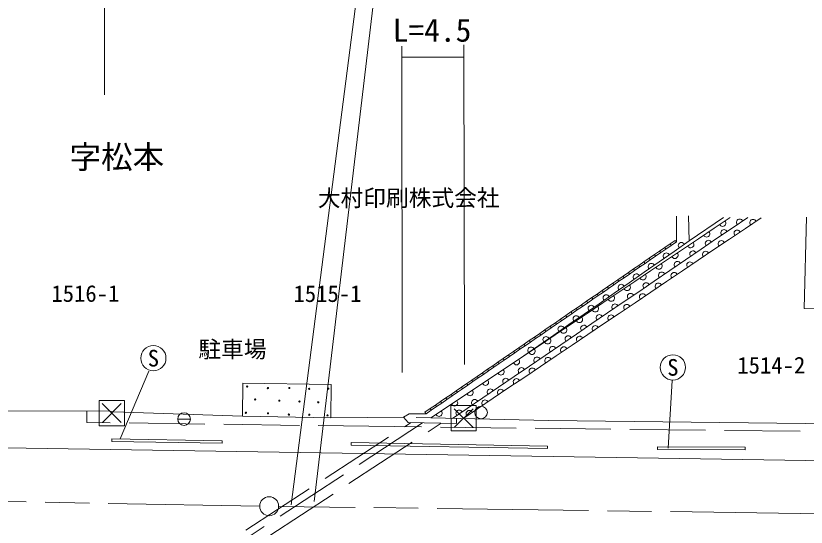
# Model space of a CAD drawing. Units: millimetres, scale not verified. Extents: x 40000 to 680000, y 20000 to 380000.
# Drawn here: x 149281 to 211913, y 277686 to 318219 of the extents above; entities that cross this region are included whole.
import ezdxf
from ezdxf.enums import TextEntityAlignment as Align

# ---------------------------------------------------------------- set-up
doc = ezdxf.new("R2010")
doc.units = ezdxf.units.MM
doc.header["$LTSCALE"] = 1000
doc.linetypes.add('CHAIN', pattern=[18.5, 12, -1.5, 3.5, -1.5])
doc.linetypes.add('DASHED', pattern=[7.5, 6, -1.5])
for name, color, linetype, lineweight in [('M-BGD', 7, 'Continuous', 13), ('M-BGD-EXST', 7, 'Continuous', 13), ('M-BMK', 2, 'CHAIN', 13), ('M-BMK-SRVR', 3, 'Continuous', 13), ('M-STR-HTXT', 7, 'Continuous', 13)]:
    doc.layers.add(name, color=color, linetype=linetype, lineweight=lineweight)
doc.layers.add('M-BMK-HTXT', color=7, linetype='Continuous')
doc.styles.add('ＭＳ ゴシック', font='')
doc.styles.get('ＭＳ ゴシック').set_extended_font_data('MS Gothic')

msp = doc.modelspace()

# ---------------------------------------------------------------- linework, layer by layer
at = {"layer": 'M-BGD', "linetype": 'DASHED'}
for p, q in [((201639, 302349), (201624, 300298)), ((202580, 302365), (202652, 300375)), ((161225, 273359), (180603, 285974)), ((181515, 285958), (161649, 272928)), ((163136, 272908), (182992, 285934))]:
    msp.add_line(p, q, dxfattribs=at)
at = {"layer": 'M-BGD'}
for p, q in [((202652, 300375), (205354, 302229)), ((205889, 302240), (204629, 301393)), ((206050, 301399), (207285, 302240)), ((207097, 301368), (208346, 302210)), ((204629, 301393), (203368, 300546)), ((204815, 300558), (206050, 301399)), ((205848, 300527), (207097, 301368)), ((200712, 299854), (201126, 300138)), ((200797, 299731), (201210, 300015)), ((201126, 300138), (201539, 300422)), ((201126, 300138), (201210, 300015)), ((201210, 300015), (201624, 300298)), ((201460, 299546), (202652, 300375)), ((201539, 300422), (201624, 300298)), ((203368, 300546), (202108, 299699)), ((203580, 299716), (204815, 300558)), ((204599, 299685), (205848, 300527)), ((199886, 299287), (200299, 299571)), ((199971, 299163), (200384, 299447)), ((200268, 298717), (201460, 299546)), ((200299, 299571), (200712, 299854)), ((200299, 299571), (200384, 299447)), ((200384, 299447), (200797, 299731)), ((200712, 299854), (200797, 299731)), ((202108, 299699), (200848, 298852)), ((202345, 298875), (203580, 299716)), ((203350, 298844), (204599, 299685)), ((199060, 298719), (199473, 299003)), ((199144, 298595), (199558, 298879)), ((199473, 299003), (199886, 299287)), ((199473, 299003), (199558, 298879)), ((199558, 298879), (199971, 299163)), ((200848, 298852), (199588, 298005)), ((199886, 299287), (199971, 299163)), ((201110, 298033), (202345, 298875)), ((202100, 298002), (203350, 298844)), ((197820, 297867), (198233, 298151)), ((198233, 298151), (198646, 298435)), ((198233, 298151), (198318, 298028)), ((198318, 298028), (198731, 298311)), ((198646, 298435), (199060, 298719)), ((198646, 298435), (198731, 298311)), ((198731, 298311), (199144, 298595)), ((199060, 298719), (199144, 298595)), ((199076, 297888), (200268, 298717)), ((196994, 297300), (197407, 297584)), ((197407, 297584), (197820, 297867)), ((197407, 297584), (197492, 297460)), ((197492, 297460), (197905, 297744)), ((197820, 297867), (197905, 297744)), ((197884, 297059), (199076, 297888)), ((197905, 297744), (198318, 298028)), ((199588, 298005), (198328, 297158)), ((199875, 297192), (201110, 298033)), ((200851, 297161), (202100, 298002)), ((196167, 296732), (196580, 297016)), ((196252, 296608), (196665, 296892)), ((196580, 297016), (196994, 297300)), ((196580, 297016), (196665, 296892)), ((196665, 296892), (197078, 297176)), ((196692, 296230), (197884, 297059)), ((196994, 297300), (197078, 297176)), ((198328, 297158), (197068, 296311)), ((197078, 297176), (197492, 297460)), ((198640, 296350), (199875, 297192)), ((199602, 296319), (200851, 297161)), ((195341, 296164), (195754, 296448)), ((195426, 296041), (195839, 296324)), ((195754, 296448), (196167, 296732)), ((195754, 296448), (195839, 296324)), ((197068, 296311), (195808, 295464)), ((195839, 296324), (196252, 296608)), ((196167, 296732), (196252, 296608)), ((197405, 295509), (198640, 296350)), ((198353, 295478), (199602, 296319)), ((194514, 295596), (194927, 295880)), ((194599, 295473), (195012, 295757)), ((194927, 295880), (195341, 296164)), ((194927, 295880), (195012, 295757)), ((195012, 295757), (195426, 296041)), ((195341, 296164), (195426, 296041)), ((195500, 295402), (196692, 296230)), ((193275, 294745), (193688, 295029)), ((193688, 295029), (194101, 295313)), ((193688, 295029), (193773, 294905)), ((193773, 294905), (194186, 295189)), ((194101, 295313), (194514, 295596)), ((194101, 295313), (194186, 295189)), ((194186, 295189), (194599, 295473)), ((194308, 294573), (195500, 295402)), ((194514, 295596), (194599, 295473)), ((195808, 295464), (194548, 294617)), ((196170, 294668), (197405, 295509)), ((197104, 294636), (198353, 295478)), ((192448, 294177), (192861, 294461)), ((192861, 294461), (193275, 294745)), ((192861, 294461), (192946, 294337)), ((192946, 294337), (193360, 294621)), ((193117, 293744), (194308, 294573)), ((193275, 294745), (193360, 294621)), ((194548, 294617), (193288, 293770)), ((193360, 294621), (193773, 294905)), ((194936, 293826), (196170, 294668)), ((195855, 293795), (197104, 294636)), ((191622, 293609), (192035, 293893)), ((191707, 293486), (192120, 293770)), ((193288, 293770), (192028, 292923)), ((192035, 293893), (192448, 294177)), ((192035, 293893), (192120, 293770)), ((192120, 293770), (192533, 294054)), ((192448, 294177), (192533, 294054)), ((192533, 294054), (192946, 294337)), ((193701, 292985), (194936, 293826)), ((194605, 292953), (195855, 293795)), ((190795, 293042), (191209, 293326)), ((190880, 292918), (191294, 293202)), ((191209, 293326), (191622, 293609)), ((191209, 293326), (191294, 293202)), ((191294, 293202), (191707, 293486)), ((191622, 293609), (191707, 293486)), ((191925, 292915), (193117, 293744)), ((189969, 292474), (190382, 292758)), ((190054, 292350), (190467, 292634)), ((190382, 292758), (190795, 293042)), ((190382, 292758), (190467, 292634)), ((190467, 292634), (190880, 292918)), ((190733, 292086), (191925, 292915)), ((192028, 292923), (190768, 292076)), ((190795, 293042), (190880, 292918)), ((192466, 292143), (193701, 292985)), ((193356, 292112), (194605, 292953)), ((188729, 291622), (189143, 291906)), ((189143, 291906), (189556, 292190)), ((189143, 291906), (189228, 291783)), ((189228, 291783), (189641, 292067)), ((189541, 291258), (190733, 292086)), ((190768, 292076), (189541, 291258)), ((189556, 292190), (189969, 292474)), ((189556, 292190), (189641, 292067)), ((189641, 292067), (190054, 292350)), ((189969, 292474), (190054, 292350)), ((191231, 291302), (192466, 292143)), ((192107, 291270), (193356, 292112)), ((187903, 291055), (188316, 291339)), ((189541, 291258), (188314, 290439)), ((188316, 291339), (188729, 291622)), ((188316, 291339), (188401, 291215)), ((188401, 291215), (188814, 291499)), ((188729, 291622), (188814, 291499)), ((188814, 291499), (189228, 291783)), ((189996, 290460), (191231, 291302)), ((190858, 290429), (192107, 291270)), ((187077, 290487), (187490, 290771)), ((187162, 290363), (187575, 290647)), ((187490, 290771), (187903, 291055)), ((187490, 290771), (187575, 290647)), ((187575, 290647), (187988, 290931)), ((187903, 291055), (187988, 290931)), ((187988, 290931), (188401, 291215)), ((186250, 289919), (186663, 290203)), ((186335, 289796), (186748, 290080)), ((186663, 290203), (187077, 290487)), ((186663, 290203), (186748, 290080)), ((186748, 290080), (187162, 290363)), ((187077, 290487), (187162, 290363)), ((188314, 290439), (187086, 289621)), ((188761, 289619), (189996, 290460)), ((189609, 289587), (190858, 290429)), ((185424, 289352), (185837, 289635)), ((185509, 289228), (185922, 289512)), ((185837, 289635), (186250, 289919)), ((185837, 289635), (185922, 289512)), ((187086, 289621), (185859, 288803)), ((185922, 289512), (186335, 289796)), ((186250, 289919), (186335, 289796)), ((187526, 288778), (188761, 289619)), ((188360, 288746), (189609, 289587)), ((167277, 289104), (167232, 286484)), ((174276, 288984), (167277, 289104)), ((174231, 286364), (174276, 288984)), ((184184, 288500), (184597, 288784)), ((184597, 288784), (185011, 289068)), ((184597, 288784), (184682, 288660)), ((185859, 288803), (184632, 287985)), ((184682, 288660), (185096, 288944)), ((185011, 289068), (185424, 289352)), ((185011, 289068), (185096, 288944)), ((185096, 288944), (185509, 289228)), ((185424, 289352), (185509, 289228)), ((186291, 287936), (187526, 288778)), ((187110, 287904), (188360, 288746)), ((183358, 287932), (183771, 288216)), ((183771, 288216), (184184, 288500)), ((183771, 288216), (183856, 288093)), ((183856, 288093), (184269, 288376)), ((184184, 288500), (184269, 288376)), ((184269, 288376), (184682, 288660)), ((182531, 287365), (182945, 287648)), ((182616, 287241), (183030, 287525)), ((182945, 287648), (183358, 287932)), ((182945, 287648), (183030, 287525)), ((183030, 287525), (183443, 287809)), ((183358, 287932), (183443, 287809)), ((184632, 287985), (183405, 287167)), ((183443, 287809), (183856, 288093)), ((185056, 287095), (186291, 287936)), ((185861, 287063), (187110, 287904)), ((154906, 285995), (154908, 286888)), ((181705, 286797), (182118, 287081)), ((181790, 286673), (182203, 286957)), ((182118, 287081), (182531, 287365)), ((182118, 287081), (182203, 286957)), ((183405, 287167), (182170, 286344)), ((182203, 286957), (182616, 287241)), ((182531, 287365), (182616, 287241)), ((185056, 287095), (183897, 286305)), ((185861, 287063), (184710, 286287)), ((167232, 286484), (174231, 286364)), ((181705, 286797), (181790, 286673)), ((156895, 284677), (156892, 284477)), ((156892, 284477), (165642, 284342)), ((156895, 284677), (165645, 284542)), ((165645, 284542), (165642, 284342)), ((175862, 284399), (175859, 284199)), ((175862, 284399), (191417, 284111)), ((175859, 284199), (191413, 283911)), ((191417, 284111), (191413, 283911)), ((200135, 284048), (207083, 284022)), ((200135, 284048), (200135, 283848)), ((200135, 283848), (207082, 283822)), ((207083, 284022), (207082, 283822))]:
    msp.add_line(p, q, dxfattribs=at)
for points in [[(229238, 302119), (229075, 293980), (213767, 294358), (213779, 294984), (211749, 295031), (211950, 302270)], [(181013, 286369), (191484, 286136), (218650, 285835), (226444, 285780), (226427, 288480), (229183, 291438), (230520, 293587), (230812, 294827), (230967, 301464)], [(174231, 286364), (179998, 286396), (180455, 286672), (181790, 286673)], [(179998, 286396), (180383, 285978), (184195, 285913), (184208, 286298)], [(519461, 279616), (418025, 280485), (320211, 281476), (216900, 282880), (135047, 284197), (82881, 285051)]]:
    msp.add_lwpolyline(points, dxfattribs=at)
at = {"layer": 'M-BGD', "linetype": 'DASHED'}
msp.add_lwpolyline([(226430, 285118), (179252, 285654), (154906, 285995)], dxfattribs=at)
at = {"layer": 'M-BGD'}
for centre in [(167614, 288829), (169260, 288713), (170956, 288716), (172517, 288652), (174044, 288671), (168244, 287812), (170161, 287714), (171756, 287649), (173249, 287584), (167516, 286759), (169264, 286711), (170926, 286613), (172538, 286599), (173980, 286551)]:
    msp.add_circle(centre, 50, dxfattribs=at)
for centre, radius, start, end in [((205283, 301781), 257, 204.20623, 43.6146), ((206641, 301858), 253, 23.66659, 224.87106), ((207697, 301826), 255, 23.80947, 224.12135), ((205406, 301017), 253, 23.66578, 224.87316), ((204023, 300934), 257, 204.20467, 43.61616), ((206447, 300985), 255, 23.80945, 224.12454), ((202026, 300003), 248, 22.58933, 227.03775), ((202763, 300087), 257, 204.20571, 43.61511), ((204171, 300175), 253, 23.66578, 224.87316), ((205198, 300143), 255, 23.80709, 224.125), ((200834, 299174), 248, 22.58587, 227.03926), ((201503, 299240), 257, 204.20467, 43.61616), ((202936, 299334), 253, 23.66578, 224.87316), ((203949, 299302), 255, 23.80791, 224.12291), ((199642, 298346), 248, 22.58847, 227.03666), ((200242, 298393), 257, 204.20701, 43.6157), ((201701, 298493), 253, 23.66659, 224.87106), ((202700, 298460), 255, 23.80945, 224.12454), ((198450, 297517), 248, 22.58827, 227.03881), ((198982, 297546), 257, 204.20728, 43.61355), ((200466, 297651), 253, 23.66578, 224.87316), ((201451, 297619), 255, 23.80945, 224.12454), ((197258, 296688), 248, 22.58693, 227.0382), ((199232, 296810), 253, 23.66578, 224.87316), ((200202, 296777), 255, 23.80791, 224.12291), ((197722, 296699), 257, 204.20646, 43.61563), ((196066, 295859), 248, 22.5874, 227.03773), ((196462, 295852), 257, 204.20623, 43.6146), ((197997, 295968), 253, 23.66578, 224.87316), ((198952, 295936), 255, 23.80709, 224.125), ((194875, 295030), 248, 22.58933, 227.03775), ((195202, 295005), 257, 204.20467, 43.61616), ((196762, 295127), 253, 23.66659, 224.87106), ((197703, 295094), 255, 23.80945, 224.12454), ((193683, 294201), 248, 22.58587, 227.03926), ((195527, 294285), 253, 23.66578, 224.87316), ((196454, 294253), 255, 23.81027, 224.12245), ((193942, 294157), 257, 204.20489, 43.61719), ((192491, 293373), 248, 22.58847, 227.03666), ((192682, 293310), 257, 204.20467, 43.61616), ((194292, 293444), 253, 23.66578, 224.87316), ((195205, 293411), 255, 23.80709, 224.125), ((191299, 292544), 248, 22.58827, 227.03881), ((191422, 292463), 257, 204.20623, 43.6146), ((193057, 292603), 253, 23.66733, 224.87161), ((193956, 292570), 255, 23.80709, 224.125), ((190107, 291715), 248, 22.58933, 227.03775), ((191822, 291761), 253, 23.66815, 224.8695), ((192707, 291728), 255, 23.81027, 224.12245), ((190182, 291626), 251, 202.35512, 45.02862), ((188955, 290807), 251, 202.35616, 45.02758), ((190587, 290920), 253, 23.66733, 224.87161), ((191457, 290887), 255, 23.80945, 224.12454), ((187727, 289989), 251, 202.35274, 45.02906), ((189352, 290078), 253, 23.66733, 224.87161), ((190208, 290045), 255, 23.80709, 224.125), ((188117, 289237), 253, 23.66733, 224.87161), ((188959, 289204), 255, 23.80791, 224.12291), ((186500, 289171), 251, 202.35512, 45.02862), ((185273, 288353), 251, 202.35512, 45.02862), ((186882, 288395), 253, 23.66815, 224.8695), ((187710, 288362), 255, 23.80945, 224.12454), ((184046, 287535), 251, 202.35377, 45.02803), ((185648, 287554), 253, 23.66733, 224.87161), ((186461, 287521), 255, 23.80945, 224.12454), ((182819, 286717), 251, 202.35274, 45.02906), ((184413, 286713), 253, 23.66733, 224.87161), ((185212, 286679), 255, 23.80791, 224.12291)]:
    msp.add_arc(centre, radius, start, end, dxfattribs=at)
at = {"layer": 'M-BGD-EXST'}
for p, q in [((157541, 284686), (159809, 290049)), ((200972, 283949), (201299, 289321)), ((156137, 287478), (157639, 285981)), ((156139, 285978), (157637, 287481)), ((184016, 287076), (185519, 285579)), ((184019, 285576), (185516, 287079)), ((162112, 286257), (163112, 286259))]:
    msp.add_line(p, q, dxfattribs=at)
for points in [[(155890, 285727), (157890, 285731), (157886, 287731), (155886, 287727)], [(183770, 285325), (185770, 285329), (185766, 287329), (183766, 287325)]]:
    msp.add_lwpolyline(points, close=True, dxfattribs=at)
for centre, radius in [((160182, 291080), 1000), ((201349, 290352), 1000), ((186149, 286776), 500), ((162612, 286258), 500)]:
    msp.add_circle(centre, radius, dxfattribs=at)
at = {"layer": 'M-BMK'}
for p, q in [((168608, 279360), (69920, 281099)), ((268652, 278007), (170108, 279337))]:
    msp.add_line(p, q, dxfattribs=at)
at = {"layer": 'M-BMK-SRVR'}
msp.add_circle((169358, 279347), 750, dxfattribs=at)
at = {"layer": 'M-STR-HTXT'}
for p, q in [((156320, 311965), (156286, 329541)), ((179910, 289949), (179860, 315803)), ((184790, 315915), (184839, 290590)), ((179861, 314939), (184792, 314949)), ((143117, 286926), (156709, 286883)), ((156709, 286883), (156993, 286835)), ((157037, 286828), (167232, 286484))]:
    msp.add_line(p, q, dxfattribs=at)
for points in [[(208477, 331148), (177761, 331088), (171103, 279468)], [(172916, 279731), (178218, 324241), (208404, 324300)], [(156993, 286835), (156993, 286829), (157037, 286828)]]:
    msp.add_lwpolyline(points, dxfattribs=at)

# ---------------------------------------------------------------- texts
at = {"layer": 'M-BGD-EXST', "style": 'ＭＳ ゴシック'}
for p in [(160182, 291080), (201349, 290352)]:
    msp.add_text('S', height=1320, rotation=0.112, dxfattribs=at).set_placement(p, align=Align.MIDDLE_CENTER)
at = {"layer": 'M-BMK-HTXT', "style": 'ＭＳ ゴシック'}
for s, p in [('大村印刷株式会社', (180415, 303780)), ('1516-1', (154792, 296209)), ('1515-1', (173978, 296199)), ('駐車場', (166454, 291787)), ('1514-2', (209148, 290526))]:
    msp.add_text(s, height=1320, rotation=0.112, dxfattribs=at).set_placement(p, align=Align.MIDDLE_CENTER)
at = {"layer": 'M-STR-HTXT', "style": 'ＭＳ ゴシック'}
for s, p in [('L=4.5', (182264, 317078)), ('字松本', (157286, 307027))]:
    msp.add_text(s, height=1833, rotation=0.112, dxfattribs=at).set_placement(p, align=Align.MIDDLE_CENTER)

doc.saveas('drawing.dxf')
